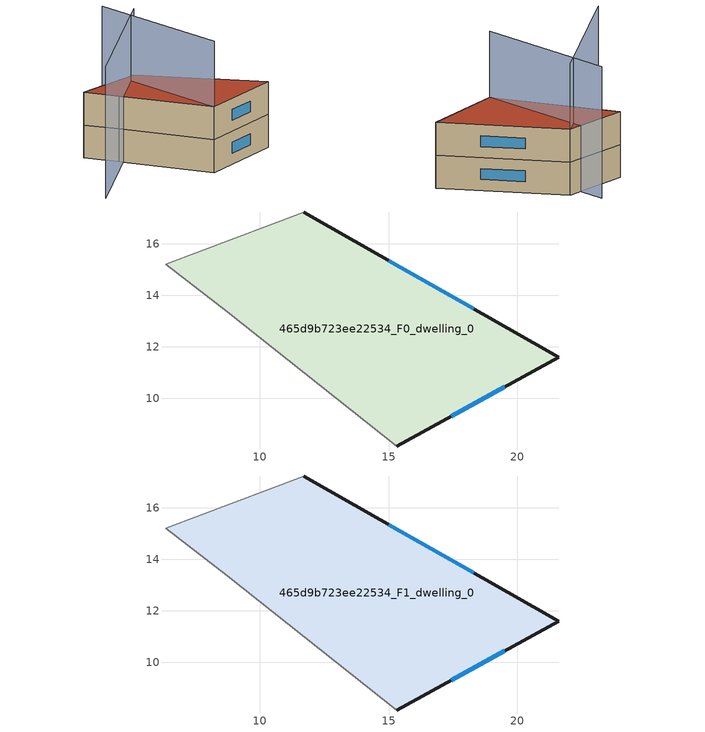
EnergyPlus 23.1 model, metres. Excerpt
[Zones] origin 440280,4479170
465d9b723ee22534_F0_dwelling_0
 floor ground (EU_floor_Construction): 21.61,11.6 15.32,8.15 8.74,13.36 6.34,15.22 11.7,17.24 z0
 wall outside (EU_wall_Construction): 15.32,8.15 21.61,11.6 11.7,17.24 z0:3
 wall adiabatic (EU_wall_Construction): 11.7,17.24 6.34,15.22 8.74,13.36 15.32,8.15 z0:3
 window (EU_Window_Construction): 17.42,9.31 19.51,10.45 / 18.3,13.49 15.01,15.35 z1:2
465d9b723ee22534_F1_dwelling_0
 floor to 465d9b723ee22534_F0_dwelling_0 (EU_floor_Construction): 21.61,11.6 15.32,8.15 8.74,13.36 6.34,15.22 11.69,17.24 z3
 wall outside (EU_wall_Construction): 15.32,8.15 21.61,11.6 11.7,17.24 z3:6
 wall adiabatic (EU_wall_Construction): 11.7,17.24 6.34,15.22 8.74,13.36 15.32,8.15 z3:6
 window (EU_Window_Construction): 17.42,9.31 19.51,10.45 / 18.3,13.49 15.01,15.35 z4:5
 roof outside (EU_roof_Construction): 21.61,11.6 11.7,17.24 6.34,15.22 8.74,13.36 15.32,8.15 z6
shading: 9.44,18.82 15.32,8.15 / 11.69,17.24 4.76,6.4 z0:12
[Building]
EU S2 Campaign: North Axis=0; Terrain=City; Solar Distribution=FullExterior
[Site:Location]
Madrid: Latitude=40.5; Longitude=-3.5; Time Zone=1; Elevation=609
[SizingPeriod:WeatherFileDays]
AnnualSizingPeriod: Begin Month=1; Begin Day of Month=1; End Month=12; End Day of Month=31; Day of Week for Start Day=Monday; Use Weather File Daylight Saving Period=No; Use Weather File Rain and Snow Indicators=No
[MATERIAL]
EU_InternalMass_Material: Roughness=MediumRough; Thickness=0.1; Conductivity=1; Density=1800; Specific Heat=900; Thermal Absorptance=0.9; Solar Absorptance=0.7; Visible Absorptance=0.7
[MATERIAL:NOMASS] Roughness=MediumRough; Thermal Absorptance=0.9; Solar Absorptance=0.7; Visible Absorptance=0.7
Name | Thermal Resistance
EU_wall_NoMass | 0.459673
EU_roof_NoMass | 0.495815
EU_floor_NoMass | 0.788942
[WINDOWMATERIAL:SIMPLEGLAZINGSYSTEM]
EU_Window_SimpleGlazing: UFactor=4.26103; Solar Heat Gain Coefficient=0.85; Visible Transmittance=0.85
[CONSTRUCTION]
EU_wall_Construction: EU_wall_NoMass
EU_roof_Construction: EU_roof_NoMass
EU_floor_Construction: EU_floor_NoMass
EU_InternalMass_Construction: EU_InternalMass_Material
EU_Window_Construction: EU_Window_SimpleGlazing
[ZONE] Type=1; Multiplier=1; Ceiling Height=autocalculate; Floor Area=autocalculate; Part of Total Floor Area=Yes
Name | Volume
465d9b723ee22534_F0_dwelling_0 | 188.157
465d9b723ee22534_F1_dwelling_0 | 188.156
[INTERNALMASS] Construction=EU_InternalMass_Construction; Surface Area=62.7188
Name | Zone or ZoneList
465d9b723ee22534_F0_dwelling_0_EU_InternalMass | 465d9b723ee22534_F0_dwelling_0
465d9b723ee22534_F1_dwelling_0_EU_InternalMass | 465d9b723ee22534_F1_dwelling_0
[OTHEREQUIPMENT] Fuel Type=Electricity; Design Level Calculation Method=Watts/Area; Power per Zone Floor Area=1; Fraction Latent=0; Fraction Radiant=0; Fraction Lost=0; Carbon Dioxide Generation Rate=0; EndUse Subcategory=EU_Step8_InternalGains
Name | Zone or ZoneList or Space or SpaceList | Schedule
EU_Step8_InternalGain_465d9b723ee22534_F0_dwelling_0_f000 | 465d9b723ee22534_F0_dwelling_0 | EU_Step8_GainSchedule_465d9b723ee22534_F0_dwelling_0_f000
EU_Step8_InternalGain_465d9b723ee22534_F1_dwelling_0_f000 | 465d9b723ee22534_F1_dwelling_0 | EU_Step8_GainSchedule_465d9b723ee22534_F1_dwelling_0_f000
[ZONEVENTILATION:DESIGNFLOWRATE] Schedule=EU_AlwaysOn; Design Flow Rate Calculation Method=AirChanges/Hour; Air Changes per Hour=0.719161; Ventilation Type=Natural; Fan Pressure Rise=0; Fan Total Efficiency=1; Constant Term Coefficient=1; Temperature Term Coefficient=0; Velocity Term Coefficient=0; Velocity Squared Term Coefficient=0; Minimum Indoor Temperature=-100; Maximum Indoor Temperature=100; Delta Temperature=-100; Minimum Outdoor Temperature=-100; Maximum Outdoor Temperature=100; Maximum Wind Speed=40
Name | Zone or ZoneList or Space or SpaceList
EU_ConstantAir_465d9b723ee22534_F0_dwelling_0 | 465d9b723ee22534_F0_dwelling_0
EU_ConstantAir_465d9b723ee22534_F1_dwelling_0 | 465d9b723ee22534_F1_dwelling_0
[HVACTEMPLATE:THERMOSTAT] Constant Heating Setpoint=20; Constant Cooling Setpoint=50
EU_HeatOnly_465d9b723ee22534_F0_dwelling_0; EU_HeatOnly_465d9b723ee22534_F1_dwelling_0
[HVACTEMPLATE:ZONE:IDEALLOADSAIRSYSTEM] System Availability Schedule=EU_AlwaysOn; Maximum Heating Supply Air Temperature=50; Minimum Cooling Supply Air Temperature=13; Maximum Heating Supply Air Humidity Ratio=0.0156; Minimum Cooling Supply Air Humidity Ratio=0.0077; Heating Limit=NoLimit; Cooling Limit=NoLimit; Heating Availability Schedule=EU_AlwaysOn; Cooling Availability Schedule=EU_CoolingOff; Dehumidification Control Type=ConstantSensibleHeatRatio; Cooling Sensible Heat Ratio=0.7; Dehumidification Setpoint=60; Humidification Control Type=None; Humidification Setpoint=30; Outdoor Air Method=None; Outdoor Air Flow Rate per Person=0.00944; Outdoor Air Flow Rate per Zone Floor Area=0; Outdoor Air Flow Rate per Zone=0; Demand Controlled Ventilation Type=None; Outdoor Air Economizer Type=NoEconomizer; Heat Recovery Type=None; Sensible Heat Recovery Effectiveness=0.7; Latent Heat Recovery Effectiveness=0.65
Name | Template Thermostat
465d9b723ee22534_F0_dwelling_0 | EU_HeatOnly_465d9b723ee22534_F0_dwelling_0
465d9b723ee22534_F1_dwelling_0 | EU_HeatOnly_465d9b723ee22534_F1_dwelling_0
[SIZING:ZONE] Zone Cooling Design Supply Air Temperature Input Method=SupplyAirTemperature; Zone Cooling Design Supply Air Temperature=13; Zone Heating Design Supply Air Temperature Input Method=SupplyAirTemperature; Zone Heating Design Supply Air Temperature=50; Zone Cooling Design Supply Air Humidity Ratio=0.008; Zone Heating Design Supply Air Humidity Ratio=0.008; Cooling Design Air Flow Method=DesignDay; Cooling Design Air Flow Rate=0; Cooling Minimum Air Flow per Zone Floor Area=0.000762; Cooling Minimum Air Flow=0; Cooling Minimum Air Flow Fraction=0.2; Heating Design Air Flow Method=DesignDay; Heating Design Air Flow Rate=0; Heating Maximum Air Flow per Zone Floor Area=0.002032; Heating Maximum Air Flow=0.141576; Heating Maximum Air Flow Fraction=0.3; Account for Dedicated Outdoor Air System=No; Dedicated Outdoor Air System Control Strategy=NeutralSupplyAir; Dedicated Outdoor Air Low Setpoint Temperature for Design=autosize; Dedicated Outdoor Air High Setpoint Temperature for Design=autosize; Zone Load Sizing Method=Sensible Load Only No Latent Load; Zone Latent Cooling Design Supply Air Humidity Ratio Input Method=HumidityRatioDifference; Zone Cooling Design Supply Air Humidity Ratio Difference=0.005; Zone Latent Heating Design Supply Air Humidity Ratio Input Method=HumidityRatioDifference; Zone Humidification Design Supply Air Humidity Ratio Difference=0.005
465d9b723ee22534_F0_dwelling_0; 465d9b723ee22534_F1_dwelling_0
[SCHEDULE:CONSTANT]
Name | Hourly Value
EU_AlwaysOn | 1
EU_CoolingOff | 0
[SCHEDULE:FILE] Column Number=1; Rows to Skip at Top=0; Number of Hours of Data=8760; Column Separator=Comma; Interpolate to Timestep=No; Minutes per Item=60; Adjust Schedule for Daylight Savings=Yes
Name | File
EU_Step8_GainSchedule_465d9b723ee22534_F0_dwelling_0_f000 | ../../schedules/465d9b723ee22534/465d9b723ee22534_F0_dwelling_0_f000_gain.csv
EU_Step8_GainSchedule_465d9b723ee22534_F1_dwelling_0_f000 | ../../schedules/465d9b723ee22534/465d9b723ee22534_F1_dwelling_0_f000_gain.csv
